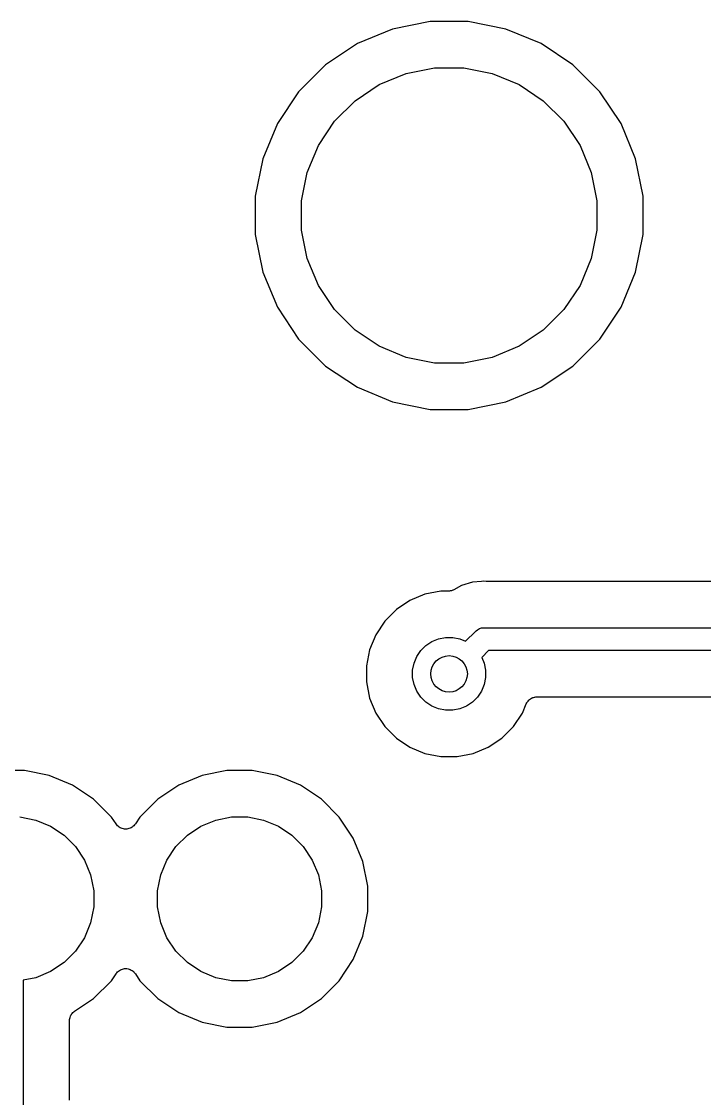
# Model space of a CAD drawing. Extents: x 19 to 115, y -142 to -17.
# Drawn here: x 80.02 to 87.51, y -119.34 to -107.52 of the extents above; entities that cross this region are included whole.
import ezdxf

# ---------------------------------------------------------------- set-up
doc = ezdxf.new("R2010")
doc.units = 0
doc.layers.add('BLACK', color=7, linetype='CONTINUOUS')

msp = doc.modelspace()

# ---------------------------------------------------------------- linework, layer by layer
at = {"layer": 'BLACK', "linetype": 'CONTINUOUS'}
for p, q in [((84.5004, -107.522), (84.0893, -107.604)), ((84.9196, -107.522), (84.5004, -107.522)), ((85.3307, -107.604), (84.9196, -107.522)), ((84.0893, -107.604), (83.702, -107.764)), ((85.718, -107.764), (85.3307, -107.604)), ((83.702, -107.764), (83.3535, -107.997)), ((86.0665, -107.997), (85.718, -107.764)), ((83.3535, -107.997), (83.0571, -108.293)), ((86.3629, -108.293), (86.0665, -107.997)), ((83.9426, -108.214), (84.2375, -108.092)), ((84.2375, -108.092), (84.5504, -108.03)), ((84.5504, -108.03), (84.8696, -108.03)), ((84.8696, -108.03), (85.1825, -108.092)), ((85.1825, -108.092), (85.4774, -108.214)), ((83.6773, -108.392), (83.9426, -108.214)), ((85.4774, -108.214), (85.7427, -108.392)), ((83.0571, -108.293), (82.8242, -108.642)), ((86.5958, -108.642), (86.3629, -108.293)), ((83.4517, -108.617), (83.6773, -108.392)), ((85.7427, -108.392), (85.9683, -108.617)), ((82.8242, -108.642), (82.6638, -109.029)), ((83.2744, -108.883), (83.4517, -108.617)), ((85.9683, -108.617), (86.1456, -108.883)), ((86.7562, -109.029), (86.5958, -108.642)), ((83.1523, -109.177), (83.2744, -108.883)), ((86.1456, -108.883), (86.2677, -109.177)), ((82.6638, -109.029), (82.582, -109.44)), ((86.838, -109.44), (86.7562, -109.029)), ((83.09, -109.49), (83.1523, -109.177)), ((86.2677, -109.177), (86.33, -109.49)), ((82.582, -109.44), (82.582, -109.86)), ((83.09, -109.81), (83.09, -109.49)), ((86.33, -109.49), (86.33, -109.81)), ((86.838, -109.86), (86.838, -109.44)), ((82.582, -109.86), (82.6638, -110.271)), ((83.1523, -110.123), (83.09, -109.81)), ((86.33, -109.81), (86.2677, -110.123)), ((86.7562, -110.271), (86.838, -109.86)), ((83.2744, -110.417), (83.1523, -110.123)), ((86.2677, -110.123), (86.1456, -110.417)), ((82.6638, -110.271), (82.8242, -110.658)), ((86.5958, -110.658), (86.7562, -110.271)), ((83.4517, -110.683), (83.2744, -110.417)), ((86.1456, -110.417), (85.9683, -110.683)), ((82.8242, -110.658), (83.0571, -111.007)), ((83.6773, -110.908), (83.4517, -110.683)), ((85.9683, -110.683), (85.7427, -110.908)), ((86.3629, -111.007), (86.5958, -110.658)), ((83.9426, -111.086), (83.6773, -110.908)), ((85.7427, -110.908), (85.4774, -111.086)), ((83.0571, -111.007), (83.3535, -111.303)), ((84.2375, -111.208), (83.9426, -111.086)), ((85.4774, -111.086), (85.1825, -111.208)), ((86.0665, -111.303), (86.3629, -111.007)), ((84.5504, -111.27), (84.2375, -111.208)), ((85.1825, -111.208), (84.8696, -111.27)), ((83.3535, -111.303), (83.702, -111.536)), ((84.8696, -111.27), (84.5504, -111.27)), ((85.718, -111.536), (86.0665, -111.303)), ((83.702, -111.536), (84.0893, -111.696)), ((85.3307, -111.696), (85.718, -111.536)), ((84.0893, -111.696), (84.5004, -111.778)), ((84.5004, -111.778), (84.9196, -111.778)), ((84.9196, -111.778), (85.3307, -111.696)), ((84.9659, -113.676), (84.8466, -113.712)), ((85.065, -113.666), (84.9659, -113.676)), ((85.0651, -113.666), (85.065, -113.666)), ((85.09, -113.664), (85.0651, -113.666)), ((85.1149, -113.666), (85.09, -113.664)), ((85.1202, -113.666), (85.1149, -113.666)), ((85.1255, -113.667), (85.1202, -113.666)), ((85.1273, -113.667), (85.1255, -113.667)), ((95.6893, -113.667), (85.1273, -113.667)), ((84.4441, -113.808), (84.2789, -113.876)), ((84.6196, -113.773), (84.4441, -113.808)), ((84.7013, -113.773), (84.6196, -113.773)), ((84.7068, -113.772), (84.7013, -113.773)), ((84.7122, -113.773), (84.7068, -113.772)), ((84.7191, -113.771), (84.7122, -113.773)), ((84.726, -113.771), (84.7191, -113.771)), ((84.7312, -113.769), (84.726, -113.771)), ((84.7366, -113.768), (84.7312, -113.769)), ((84.7431, -113.765), (84.7366, -113.768)), ((84.7497, -113.763), (84.7431, -113.765)), ((84.7545, -113.761), (84.7497, -113.763)), ((84.7596, -113.759), (84.7545, -113.761)), ((84.7612, -113.758), (84.7596, -113.759)), ((84.8466, -113.712), (84.7612, -113.758)), ((84.2789, -113.876), (84.1302, -113.976)), ((84.1302, -113.976), (84.0037, -114.102)), ((84.0037, -114.102), (83.9043, -114.251)), ((83.9043, -114.251), (83.8359, -114.416)), ((84.5923, -114.296), (84.6696, -114.281)), ((84.6696, -114.281), (84.7484, -114.281)), ((84.7484, -114.281), (84.8257, -114.296)), ((84.8901, -114.323), (84.9973, -114.216)), ((84.9973, -114.216), (85.0012, -114.211)), ((85.0012, -114.211), (85.0059, -114.207)), ((85.0059, -114.207), (85.0194, -114.196)), ((85.0059, -114.207), (85.0059, -114.207)), ((85.0194, -114.196), (85.0202, -114.196)), ((85.0202, -114.196), (85.0419, -114.184)), ((85.0419, -114.184), (85.0655, -114.177)), ((85.0655, -114.177), (85.0839, -114.175)), ((85.0839, -114.175), (85.09, -114.174)), ((85.0839, -114.175), (85.0839, -114.175)), ((85.09, -114.174), (85.0961, -114.175)), ((85.0961, -114.175), (96.0118, -114.175)), ((84.3983, -114.426), (84.454, -114.37)), ((84.454, -114.37), (84.5195, -114.327)), ((84.5195, -114.327), (84.5923, -114.296)), ((84.8257, -114.296), (84.8901, -114.323)), ((83.8359, -114.416), (83.801, -114.592)), ((84.3244, -114.564), (84.3545, -114.492)), ((84.3545, -114.492), (84.3983, -114.426)), ((85.1418, -114.425), (85.0669, -114.5)), ((85.0669, -114.5), (85.0936, -114.564)), ((96.0118, -114.425), (85.1418, -114.425)), ((83.801, -114.592), (83.801, -114.77)), ((84.309, -114.642), (84.3244, -114.564)), ((85.0936, -114.564), (85.109, -114.642)), ((84.309, -114.72), (84.309, -114.642)), ((84.3244, -114.798), (84.309, -114.72)), ((85.109, -114.72), (85.0936, -114.798)), ((85.109, -114.642), (85.109, -114.72)), ((83.801, -114.77), (83.8359, -114.946)), ((84.3545, -114.87), (84.3244, -114.798)), ((84.3983, -114.936), (84.3545, -114.87)), ((85.0635, -114.87), (85.0197, -114.936)), ((85.0936, -114.798), (85.0635, -114.87)), ((83.8359, -114.946), (83.9043, -115.111)), ((84.454, -114.992), (84.3983, -114.936)), ((84.5195, -115.035), (84.454, -114.992)), ((84.964, -114.992), (84.8985, -115.035)), ((85.0197, -114.936), (84.964, -114.992)), ((85.5614, -114.999), (85.567, -114.989)), ((85.567, -114.989), (85.5674, -114.989)), ((85.5674, -114.989), (85.5676, -114.988)), ((85.5676, -114.988), (85.5753, -114.979)), ((85.5753, -114.979), (85.5828, -114.97)), ((85.5828, -114.97), (85.5832, -114.97)), ((85.5832, -114.97), (85.5836, -114.969)), ((85.5836, -114.969), (85.5928, -114.962)), ((85.5928, -114.962), (85.602, -114.954)), ((85.602, -114.954), (85.6025, -114.954)), ((85.6025, -114.954), (85.6029, -114.954)), ((85.6029, -114.954), (85.6134, -114.948)), ((85.6134, -114.948), (85.6239, -114.943)), ((85.6239, -114.943), (85.6244, -114.942)), ((85.6244, -114.942), (85.6249, -114.942)), ((85.6249, -114.942), (85.6363, -114.939)), ((85.6363, -114.939), (85.6476, -114.935)), ((85.6476, -114.935), (85.6482, -114.935)), ((85.6482, -114.935), (85.6487, -114.935)), ((85.6487, -114.935), (85.6605, -114.934)), ((85.6605, -114.934), (85.6723, -114.933)), ((85.6723, -114.933), (95.6893, -114.933)), ((83.9043, -115.111), (84.0037, -115.26)), ((84.5923, -115.066), (84.5195, -115.035)), ((84.6696, -115.081), (84.5923, -115.066)), ((84.7484, -115.081), (84.6696, -115.081)), ((84.8257, -115.066), (84.7484, -115.081)), ((84.8985, -115.035), (84.8257, -115.066)), ((85.4143, -115.26), (85.5137, -115.111)), ((85.5137, -115.111), (85.555, -115.011)), ((85.555, -115.011), (85.5552, -115.011)), ((85.5552, -115.011), (85.5556, -115.01)), ((85.5552, -115.011), (85.5552, -115.011)), ((85.5552, -115.011), (85.5552, -115.011)), ((85.5556, -115.01), (85.5614, -114.999)), ((84.0037, -115.26), (84.1302, -115.386)), ((85.2878, -115.386), (85.4143, -115.26)), ((84.1302, -115.386), (84.2789, -115.486)), ((85.1391, -115.486), (85.2878, -115.386)), ((84.2789, -115.486), (84.4441, -115.554)), ((84.4441, -115.554), (84.6196, -115.589)), ((84.7984, -115.589), (84.9739, -115.554)), ((84.9739, -115.554), (85.1391, -115.486)), ((84.6196, -115.589), (84.7984, -115.589)), ((80.0487, -115.742), (79.7713, -115.742)), ((80.3207, -115.796), (80.0487, -115.742)), ((80.5769, -115.902), (80.3207, -115.796)), ((81.9993, -115.796), (81.7431, -115.902)), ((82.2713, -115.742), (81.9993, -115.796)), ((82.5487, -115.742), (82.2713, -115.742)), ((82.8207, -115.796), (82.5487, -115.742)), ((83.0769, -115.902), (82.8207, -115.796)), ((80.8075, -116.056), (80.5769, -115.902)), ((81.7431, -115.902), (81.5125, -116.056)), ((83.3075, -116.056), (83.0769, -115.902)), ((81.0037, -116.252), (80.8075, -116.056)), ((81.5125, -116.056), (81.3163, -116.252)), ((83.5037, -116.252), (83.3075, -116.056)), ((79.9986, -116.25), (80.1725, -116.285)), ((80.1725, -116.285), (80.3363, -116.352)), ((81.0544, -116.328), (81.0037, -116.252)), ((81.3163, -116.252), (81.2656, -116.328)), ((81.9837, -116.352), (82.1475, -116.285)), ((82.1475, -116.285), (82.3214, -116.25)), ((82.3214, -116.25), (82.4986, -116.25)), ((82.4986, -116.25), (82.6725, -116.285)), ((82.6725, -116.285), (82.8363, -116.352)), ((83.6578, -116.483), (83.5037, -116.252)), ((80.3363, -116.352), (80.4837, -116.451)), ((81.062, -116.338), (81.0544, -116.328)), ((81.0696, -116.347), (81.062, -116.338)), ((81.0699, -116.347), (81.0696, -116.347)), ((81.0701, -116.348), (81.0699, -116.347)), ((81.0794, -116.355), (81.0701, -116.348)), ((81.0887, -116.363), (81.0794, -116.355)), ((81.089, -116.363), (81.0887, -116.363)), ((81.0893, -116.363), (81.089, -116.363)), ((81.0999, -116.369), (81.0893, -116.363)), ((81.1105, -116.375), (81.0999, -116.369)), ((81.1108, -116.375), (81.1105, -116.375)), ((81.1111, -116.375), (81.1108, -116.375)), ((81.1227, -116.379), (81.1111, -116.375)), ((81.1341, -116.382), (81.1227, -116.379)), ((81.1345, -116.382), (81.1341, -116.382)), ((81.1348, -116.382), (81.1345, -116.382)), ((81.1468, -116.384), (81.1348, -116.382)), ((81.1588, -116.385), (81.1468, -116.384)), ((81.1591, -116.385), (81.1588, -116.385)), ((81.1594, -116.385), (81.1591, -116.385)), ((81.1714, -116.384), (81.1594, -116.385)), ((81.1835, -116.383), (81.1714, -116.384)), ((81.1838, -116.383), (81.1835, -116.383)), ((81.1841, -116.383), (81.1838, -116.383)), ((81.1957, -116.379), (81.1841, -116.383)), ((81.2073, -116.376), (81.1957, -116.379)), ((81.2076, -116.376), (81.2073, -116.376)), ((81.2079, -116.375), (81.2076, -116.376)), ((81.2185, -116.37), (81.2079, -116.375)), ((81.2293, -116.364), (81.2185, -116.37)), ((81.2295, -116.364), (81.2293, -116.364)), ((81.2298, -116.364), (81.2295, -116.364)), ((81.239, -116.356), (81.2298, -116.364)), ((81.2486, -116.349), (81.239, -116.356)), ((81.2488, -116.349), (81.2486, -116.349)), ((81.2491, -116.348), (81.2488, -116.349)), ((81.2566, -116.339), (81.2491, -116.348)), ((81.2646, -116.33), (81.2566, -116.339)), ((81.265, -116.329), (81.2646, -116.33)), ((81.2656, -116.328), (81.265, -116.329)), ((81.265, -116.329), (81.265, -116.329)), ((81.265, -116.329), (81.265, -116.329)), ((81.8363, -116.451), (81.9837, -116.352)), ((82.8363, -116.352), (82.9837, -116.451)), ((80.4837, -116.451), (80.6091, -116.576)), ((81.7109, -116.576), (81.8363, -116.451)), ((82.9837, -116.451), (83.1091, -116.576)), ((83.7639, -116.739), (83.6578, -116.483)), ((80.6091, -116.576), (80.7076, -116.724)), ((81.6124, -116.724), (81.7109, -116.576)), ((83.1091, -116.576), (83.2076, -116.724)), ((80.7076, -116.724), (80.7754, -116.887)), ((81.5446, -116.887), (81.6124, -116.724)), ((83.2076, -116.724), (83.2754, -116.887)), ((83.818, -117.011), (83.7639, -116.739)), ((80.7754, -116.887), (80.81, -117.061)), ((81.51, -117.061), (81.5446, -116.887)), ((83.2754, -116.887), (83.31, -117.061)), ((80.81, -117.061), (80.81, -117.239)), ((81.51, -117.239), (81.51, -117.061)), ((83.31, -117.061), (83.31, -117.239)), ((83.818, -117.289), (83.818, -117.011)), ((80.81, -117.239), (80.7754, -117.413)), ((81.5446, -117.413), (81.51, -117.239)), ((83.31, -117.239), (83.2754, -117.413)), ((83.7639, -117.561), (83.818, -117.289)), ((80.7754, -117.413), (80.7076, -117.576)), ((81.6124, -117.576), (81.5446, -117.413)), ((83.2754, -117.413), (83.2076, -117.576)), ((80.7076, -117.576), (80.6091, -117.724)), ((81.7109, -117.724), (81.6124, -117.576)), ((83.2076, -117.576), (83.1091, -117.724)), ((83.6578, -117.817), (83.7639, -117.561)), ((80.6091, -117.724), (80.4837, -117.849)), ((81.8363, -117.849), (81.7109, -117.724)), ((83.1091, -117.724), (82.9837, -117.849)), ((83.5037, -118.048), (83.6578, -117.817)), ((80.3363, -117.948), (80.1725, -118.015)), ((80.4837, -117.849), (80.3363, -117.948)), ((81.0714, -117.951), (81.0808, -117.944)), ((81.0808, -117.944), (81.0902, -117.936)), ((81.0902, -117.936), (81.0905, -117.936)), ((81.0905, -117.936), (81.0907, -117.936)), ((81.0907, -117.936), (81.1014, -117.93)), ((81.1014, -117.93), (81.1121, -117.925)), ((81.1121, -117.925), (81.1124, -117.924)), ((81.1124, -117.924), (81.1127, -117.924)), ((81.1127, -117.924), (81.1242, -117.921)), ((81.1242, -117.921), (81.1359, -117.917)), ((81.1359, -117.917), (81.1362, -117.917)), ((81.1362, -117.917), (81.1365, -117.917)), ((81.1365, -117.917), (81.1484, -117.916)), ((81.1484, -117.916), (81.1606, -117.915)), ((81.1606, -117.915), (81.1609, -117.915)), ((81.1609, -117.915), (81.1612, -117.915)), ((81.1612, -117.915), (81.1731, -117.916)), ((81.1731, -117.916), (81.1852, -117.918)), ((81.1852, -117.918), (81.1855, -117.918)), ((81.1855, -117.918), (81.1859, -117.918)), ((81.1859, -117.918), (81.1972, -117.921)), ((81.1972, -117.921), (81.2089, -117.925)), ((81.2089, -117.925), (81.2092, -117.925)), ((81.2092, -117.925), (81.2095, -117.925)), ((81.2095, -117.925), (81.22, -117.931)), ((81.22, -117.931), (81.2307, -117.937)), ((81.2307, -117.937), (81.231, -117.937)), ((81.231, -117.937), (81.2313, -117.937)), ((81.2313, -117.937), (81.2406, -117.945)), ((81.2406, -117.945), (81.2499, -117.952)), ((81.9837, -117.948), (81.8363, -117.849)), ((82.1475, -118.015), (81.9837, -117.948)), ((82.8363, -117.948), (82.6725, -118.015)), ((82.9837, -117.849), (82.8363, -117.948)), ((80.1725, -118.015), (80.035, -118.043)), ((80.035, -118.043), (80.035, -119.623)), ((80.8075, -118.244), (81.0037, -118.048)), ((81.0037, -118.048), (81.0544, -117.972)), ((81.0544, -117.972), (81.055, -117.971)), ((81.055, -117.971), (81.0554, -117.97)), ((81.055, -117.971), (81.055, -117.971)), ((81.055, -117.971), (81.055, -117.971)), ((81.0554, -117.97), (81.0633, -117.961)), ((81.0633, -117.961), (81.0709, -117.952)), ((81.0709, -117.952), (81.0712, -117.951)), ((81.0712, -117.951), (81.0714, -117.951)), ((81.2499, -117.952), (81.2501, -117.953)), ((81.2501, -117.953), (81.2503, -117.953)), ((81.2503, -117.953), (81.2579, -117.962)), ((81.2579, -117.962), (81.2656, -117.972)), ((81.2656, -117.972), (81.3163, -118.048)), ((81.3163, -118.048), (81.5125, -118.244)), ((82.3214, -118.05), (82.1475, -118.015)), ((82.4986, -118.05), (82.3214, -118.05)), ((82.6725, -118.015), (82.4986, -118.05)), ((83.3075, -118.244), (83.5037, -118.048)), ((80.5994, -118.383), (80.8075, -118.244)), ((81.5125, -118.244), (81.7431, -118.398)), ((83.0769, -118.398), (83.3075, -118.244)), ((80.559, -118.428), (80.5645, -118.418)), ((80.5645, -118.418), (80.5649, -118.417)), ((80.5649, -118.417), (80.5652, -118.417)), ((80.5652, -118.417), (80.5728, -118.407)), ((80.5728, -118.407), (80.5803, -118.398)), ((80.5803, -118.398), (80.5807, -118.398)), ((80.5807, -118.398), (80.5811, -118.398)), ((80.5811, -118.398), (80.5903, -118.39)), ((80.5903, -118.39), (80.5994, -118.383)), ((81.7431, -118.398), (81.9993, -118.504)), ((82.8207, -118.504), (83.0769, -118.398)), ((80.543, -118.487), (80.5443, -118.475)), ((80.543, -118.488), (80.543, -118.487)), ((80.543, -119.36), (80.543, -118.488)), ((80.543, -118.488), (80.543, -118.488)), ((80.543, -118.488), (80.543, -118.488)), ((80.543, -118.488), (80.543, -118.488)), ((80.5443, -118.475), (80.5455, -118.463)), ((80.5455, -118.463), (80.5457, -118.463)), ((80.5457, -118.463), (80.5458, -118.462)), ((80.5458, -118.462), (80.5493, -118.451)), ((80.5493, -118.451), (80.5528, -118.439)), ((80.5528, -118.439), (80.5531, -118.439)), ((80.5531, -118.439), (80.5533, -118.438)), ((80.5533, -118.438), (80.559, -118.428)), ((81.9993, -118.504), (82.2713, -118.558)), ((82.5487, -118.558), (82.8207, -118.504)), ((82.2713, -118.558), (82.5487, -118.558))]:
    msp.add_line(p, q, dxfattribs=at)
at = {"layer": 'BLACK'}
msp.add_circle((84.709, -114.681), 0.2, dxfattribs=at)

doc.saveas('drawing.dxf')
